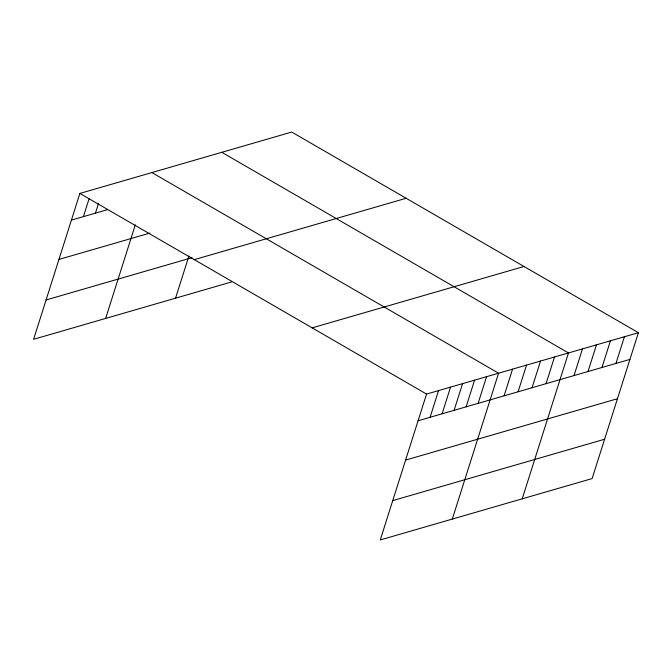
<?xml version="1.0" encoding="UTF-8"?>
<svg xmlns="http://www.w3.org/2000/svg" width="672" height="672" viewBox="0 0 672 672"><rect width="100%" height="100%" fill="white"/><g stroke="black" fill="none" stroke-linecap="round" stroke-linejoin="round"><path stroke-width="1.01" d="M638.4 332.699L426.544 394.069L380.268 539.944L592.124 478.573L638.4 332.699L291.732 132.056L79.876 193.427L33.6 339.301L231.47 281.98M83.412 216.636L89.057 198.845M95.416 213.158L98.557 203.272M105.63 318.436L135.332 224.809M175.543 298.183L188.941 255.956M430.088 417.278L438.547 390.592M442.092 413.801L450.551 387.114M454.096 410.323L462.563 383.636M466.099 406.846L474.566 380.159M478.103 403.368L486.57 376.681M452.298 519.078L498.574 373.204L151.906 172.561M504.092 395.842L512.56 369.155M518.078 391.784L526.537 365.106M532.056 387.736L540.523 361.049M546.042 383.687L554.509 357M522.211 498.826L568.487 352.951L221.819 152.309M574.006 375.589L582.473 348.902M587.992 371.532L596.45 344.854M601.969 367.483L610.436 340.805M615.955 363.434L624.414 336.748M71.408 220.114L107.428 209.681M58.934 259.442L149.94 233.083M46.074 299.964L192.016 257.695M194.275 259.644L406.132 198.274M312.144 327.86L524 266.49M418.076 420.756L629.933 359.386M405.602 460.085L617.459 398.714M392.75 500.606L604.607 439.236M79.876 193.427L426.544 394.069"/></g></svg>
